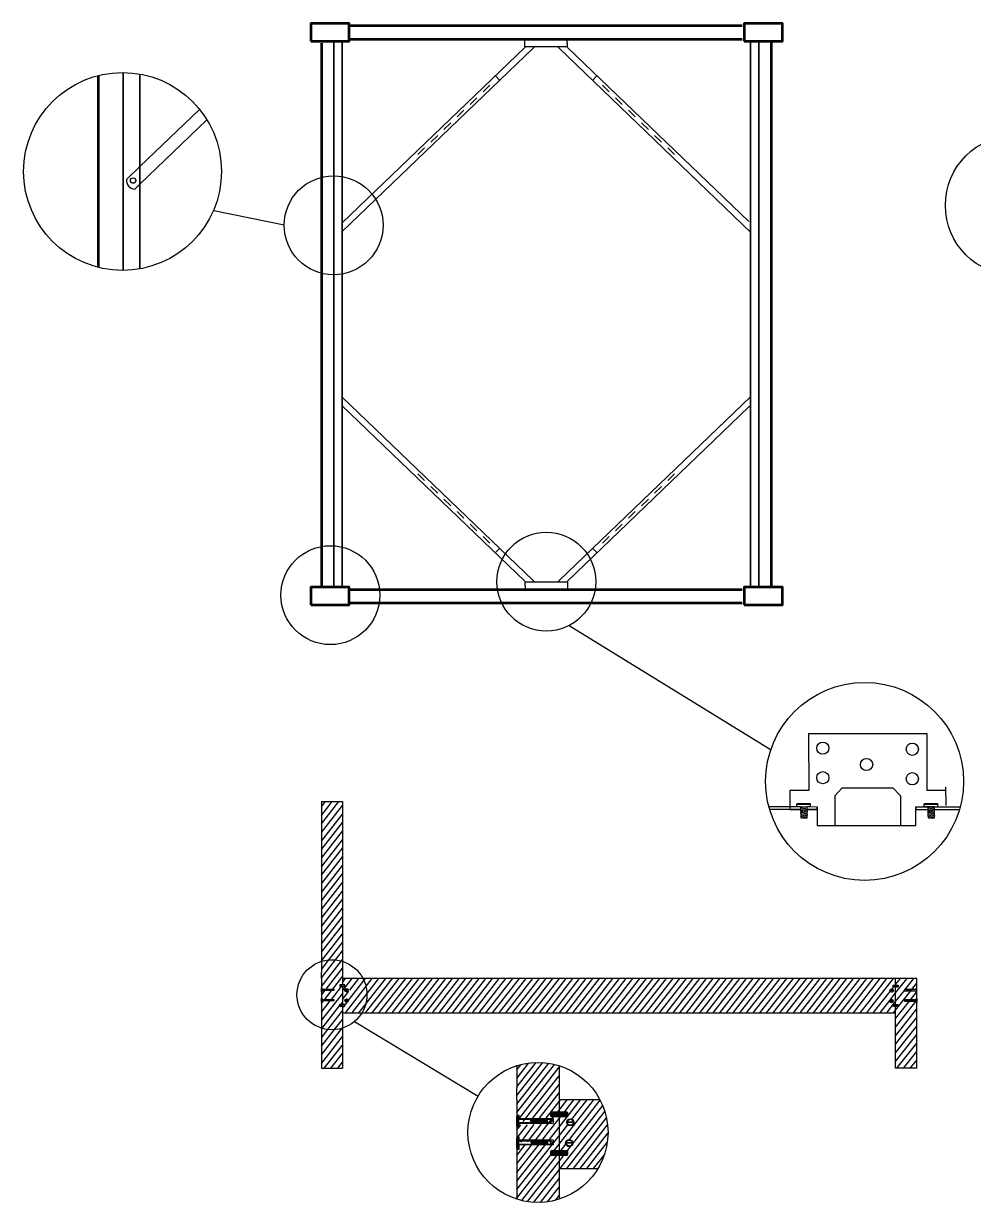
# Model space of a CAD drawing. Header units: millimetres. Extents: x -383 to 2872, y 639 to 2489.
# Drawn here: x 1938.9 to 2277.1, y 1052.3 to 1472 of the extents above; entities that cross this region are included whole.
import ezdxf

# ---------------------------------------------------------------- set-up
doc = ezdxf.new("R2010")
doc.units = ezdxf.units.MM
doc.layers.add('Chiodi', color=1, linetype='Continuous')
doc.layers.add('struttura', color=7, linetype='Continuous')
pattern_1 = [(52, (1983.7957, 1335.1335), (-1.47752, 1.154365), [])]
pattern_2 = [(52, (1112.7566, 1096.3662), (-1.47752, 1.1543653), [])]

msp = doc.modelspace()

# ---------------------------------------------------------------- hatches: boundary and pattern name
h = msp.add_hatch()
h.set_pattern_fill('ANSI31', color=256, scale=15, angle=7)
h.set_pattern_definition(pattern_2)
h.paths.add_polyline_path([(2052.46, 1195.06), (2044.97, 1195.06), (2044.97, 1138.15, -0.153771), (2052.46, 1138.15)])
h = msp.add_hatch()
h.set_pattern_fill('ANSI31', color=256, scale=15, angle=7)
h.set_pattern_definition(pattern_2)
h.paths.add_polyline_path([(2052.46, 1138.15, 0.153771), (2044.97, 1138.15), (2044.97, 1134.2), (2044.97, 1132.12), (2044.97, 1128.7), (2045.06, 1128.7), (2045.06, 1128.24), (2049.36, 1128.24), (2049.36, 1127.76), (2045.06, 1127.76), (2045.06, 1127.23), (2044.97, 1127.23), (2044.97, 1125.07), (2044.98, 1125.06), (2045.06, 1125.06), (2045.06, 1124.59), (2049.36, 1124.59), (2049.36, 1124.11), (2045.06, 1124.11), (2045.06, 1123.59), (2044.97, 1123.59), (2044.97, 1114.37, 0.153771), (2052.46, 1114.37), (2052.46, 1122.22), (2051.45, 1122.22), (2051.45, 1122.83), (2052.44, 1122.83), (2052.44, 1129.14), (2051.53, 1129.14), (2051.53, 1129.75), (2052.46, 1129.75)])
h = msp.add_hatch()
h.set_pattern_fill('ANSI31', color=256, scale=15, angle=7)
h.set_pattern_definition(pattern_1)
h.paths.add_polyline_path([(2239.64, 1126.56, -0.114748), (2240.91, 1132.06), (2052.46, 1132.06), (2052.46, 1129.77), (2053.42, 1129.77), (2053.42, 1129.17), (2052.46, 1129.17), (2052.46, 1122.86), (2053.49, 1122.86), (2053.49, 1122.25), (2052.46, 1122.25), (2052.46, 1119.85), (2241.59, 1119.85, -0.143024)])
h.paths.add_polyline_path([(2055.01, 1128.05), (2053.95, 1128.05, 0.992976)], flags=0)
h.paths.add_polyline_path([(2053.84, 1128.06, -1), (2055.1, 1128.06, -1)], flags=16)
h.paths.add_polyline_path([(2054.81, 1124.35), (2053.75, 1124.35, 0.992976)], flags=0)
h.paths.add_polyline_path([(2053.64, 1124.36, -1), (2054.9, 1124.36, -1)], flags=16)
h = msp.add_hatch()
h.set_pattern_fill('ANSI31', color=256, scale=15, angle=7)
h.set_pattern_definition(pattern_1)
h.paths.add_polyline_path([(2249.38, 1129.02), (2248.49, 1129.02), (2248.49, 1129.62), (2249.38, 1129.62), (2249.38, 1132.06), (2240.91, 1132.06, 0.114748), (2239.64, 1126.56, 0.143024), (2241.59, 1119.85), (2249.38, 1119.85), (2249.38, 1122.1), (2248.57, 1122.1), (2248.57, 1122.7), (2249.38, 1122.7)])
h.paths.add_polyline_path([(2247.46, 1127.84), (2248.51, 1127.84, 0.829209)], flags=0)
h.paths.add_polyline_path([(2248.6, 1127.74, -1), (2247.35, 1127.74, -1)], flags=16)
h.paths.add_polyline_path([(2247.39, 1124.13), (2248.44, 1124.13, 0.829209)], flags=0)
h.paths.add_polyline_path([(2248.54, 1124.03, -1), (2247.28, 1124.03, -1)], flags=16)
h = msp.add_hatch()
h.set_pattern_fill('ANSI31', color=256, scale=15, angle=7)
h.set_pattern_definition(pattern_1)
h.paths.add_polyline_path([(2256.87, 1123.46), (2256.78, 1123.46), (2256.78, 1123.99), (2252.48, 1123.99), (2252.48, 1124.47), (2256.78, 1124.47), (2256.78, 1124.93), (2256.81, 1127.1), (2256.78, 1127.1), (2256.78, 1127.63), (2252.48, 1127.63), (2252.48, 1128.11), (2256.78, 1128.11), (2256.78, 1128.57), (2256.87, 1132.06), (2249.38, 1132.06), (2249.38, 1129.62), (2250.31, 1129.62), (2250.31, 1129.02), (2249.38, 1129.02), (2249.38, 1122.7), (2250.39, 1122.7), (2250.39, 1122.1), (2249.38, 1122.1), (2249.38, 1114.39, 0.154369), (2256.87, 1115.04)])
h = msp.add_hatch()
h.set_pattern_fill('ANSI31', color=256, scale=15, angle=7)
h.set_pattern_definition(pattern_2)
h.paths.add_polyline_path([(2052.46, 1114.37, -0.153771), (2044.97, 1114.37), (2044.97, 1100.06), (2052.46, 1100.06)])
h = msp.add_hatch()
h.set_pattern_fill('ANSI31', color=256, scale=15, angle=7)
h.set_pattern_definition(pattern_1)
h.paths.add_polyline_path([(2256.87, 1115.04, -0.154369), (2249.38, 1114.39), (2249.38, 1100.06), (2256.87, 1100.06)])
h = msp.add_hatch()
h.set_pattern_fill('ANSI31', color=256, scale=15, angle=7)
h.set_pattern_definition(pattern_2)
h.paths.add_polyline_path([(2129.55, 1101.02, 0.153771), (2114.57, 1101.01), (2114.57, 1093.12), (2114.57, 1088.96), (2114.57, 1081.87), (2115.1, 1081.88), (2115.11, 1081.09), (2123.28, 1081.15), (2123.29, 1080.02), (2115.12, 1079.95), (2115.13, 1078.94), (2114.57, 1078.92), (2114.57, 1074.58), (2115.1, 1074.6), (2115.11, 1073.8), (2123.28, 1073.87), (2123.29, 1072.73), (2115.12, 1072.67), (2115.13, 1071.65), (2114.57, 1071.64), (2114.57, 1053.47, 0.153771), (2129.55, 1053.46), (2129.55, 1069.09), (2126.89, 1069.09), (2126.52, 1069.32), (2126.52, 1070.45), (2126.89, 1070.69), (2129.55, 1070.69), (2129.55, 1082.87), (2126.87, 1082.87), (2126.51, 1083.11), (2126.51, 1084.23), (2126.87, 1084.47), (2129.55, 1084.47)])
h = msp.add_hatch()
h.set_pattern_fill('ANSI31', color=256, scale=15, angle=7)
h.set_pattern_definition(pattern_2)
h.paths.add_polyline_path([(2134.65, 1080.82), (2132.51, 1080.82, 0.992976)], flags=0)
h.paths.add_polyline_path([(2132.31, 1080.83, -1), (2134.82, 1080.83, -1)], flags=16)
h.paths.add_polyline_path([(2134.24, 1073.43), (2132.11, 1073.43, 0.992976)], flags=0)
h.paths.add_polyline_path([(2131.9, 1073.44, -1), (2134.42, 1073.44, -1)], flags=16)
edge = h.paths.add_edge_path()
edge.add_arc((2122.06, 1077.24), 24.93, 329.0363, 387.7044)
edge.add_line((2144.13, 1088.83), (2129.55, 1088.83))
edge.add_line((2129.55, 1088.83), (2129.55, 1084.26))
edge.add_line((2129.55, 1084.26), (2131.47, 1084.26))
edge.add_line((2131.47, 1084.26), (2131.47, 1083.05))
edge.add_line((2131.47, 1083.05), (2129.55, 1083.05))
edge.add_line((2129.55, 1083.05), (2129.55, 1070.44))
edge.add_line((2129.55, 1070.44), (2131.6, 1070.44))
edge.add_line((2131.6, 1070.44), (2131.6, 1069.23))
edge.add_line((2131.6, 1069.23), (2129.55, 1069.23))
edge.add_line((2129.55, 1069.23), (2129.55, 1064.41))
edge.add_line((2129.55, 1064.41), (2143.44, 1064.41))

# ---------------------------------------------------------------- linework, layer by layer
for p, q in [((1980.37, 1421.08), (1975.6, 1416.5)), ((1980.37, 1414.9), (1978.48, 1413.08)), ((2031.65, 1400.3), (2006.62, 1405.31)), ((2133.17, 1257.73), (2205.01, 1213.43)), ((2214.21, 1193.2), (2204.29, 1193.2)), ((2215.54, 1192.25), (2204.57, 1192.25)), ((2221.43, 1192.25), (2217.9, 1192.25)), ((2219.05, 1193.24), (2221.43, 1193.21)), ((2221.43, 1193.2), (2221.43, 1192.25)), ((2256.54, 1193.21), (2272.39, 1193.21)), ((2256.54, 1192.25), (2256.54, 1193.21)), ((2256.54, 1192.25), (2260.83, 1192.25)), ((2263.19, 1192.25), (2272.13, 1192.25)), ((2044.97, 1132.12), (2044.97, 1134.2)), ((2056.7, 1116.67), (2100.72, 1090.12)), ((2114.57, 1088.96), (2114.57, 1093.12)), ((2102.32, 1061.28), (2102.29, 1061.25))]:
    msp.add_line(p, q)
for centre, radius in [((1974.16, 1419.38), 35.23), ((2292.01, 1407.32), 24.93), ((2049.3, 1400.22), 17.61), ((2125.03, 1273.32), 17.61), ((2048.15, 1268.52), 17.61), ((2238.33, 1202.2), 35.23), ((2048.72, 1126.26), 12.46), ((2122.06, 1077.24), 24.93)]:
    msp.add_circle(centre, radius)
msp.add_arc((1978.71, 1416.2), 3.12, 174.5173, 265.7627)
at = {"layer": 'Chiodi'}
for p, q in [((2218.38, 1219.27), (2260.5, 1219.27)), ((2218.38, 1219.27), (2218.47, 1198.94)), ((2260.5, 1219.27), (2260.5, 1198.94)), ((2218.47, 1198.94), (2211.74, 1198.94)), ((2211.74, 1198.94), (2211.74, 1192.25)), ((2230.38, 1199.9), (2227.68, 1197.06)), ((2227.68, 1197.06), (2227.68, 1186.44)), ((2230.38, 1199.9), (2248.37, 1199.9)), ((2248.37, 1199.9), (2251.06, 1197.06)), ((2251.06, 1197.06), (2251.06, 1186.44)), ((2267.23, 1198.94), (2260.5, 1198.94)), ((2267.31, 1193.61), (2267.23, 1200.3)), ((2211.74, 1192.25), (2215.54, 1192.25)), ((2214.21, 1194.01), (2214.45, 1194.37)), ((2219.05, 1194.01), (2214.21, 1194.01)), ((2214.21, 1193.21), (2214.21, 1194.01)), ((2215.58, 1193.21), (2214.21, 1193.21)), ((2214.45, 1194.37), (2218.83, 1194.37)), ((2215.58, 1192.93), (2217.81, 1193.24)), ((2215.58, 1193.21), (2217.81, 1193.24)), ((2215.58, 1192.93), (2215.58, 1193.21)), ((2215.61, 1192.47), (2217.84, 1192.78)), ((2215.62, 1192.01), (2217.85, 1192.32)), ((2215.64, 1192.48), (2217.84, 1192.78)), ((2215.66, 1192.02), (2217.86, 1192.32)), ((2217.81, 1193.24), (2219.05, 1193.24)), ((2217.9, 1192.25), (2221.43, 1192.25)), ((2218.83, 1194.37), (2219.05, 1194.01)), ((2219.05, 1193.24), (2219.05, 1194.01)), ((2221.43, 1192.25), (2221.43, 1193.21)), ((2221.43, 1192.25), (2221.43, 1186.48)), ((2256.54, 1193.21), (2256.54, 1192.25)), ((2256.54, 1193.21), (2267.3, 1193.21)), ((2256.54, 1186.48), (2256.54, 1192.25)), ((2259.5, 1194.01), (2259.75, 1194.37)), ((2264.35, 1194.01), (2259.5, 1194.01)), ((2259.5, 1193.21), (2259.5, 1194.01)), ((2260.88, 1193.21), (2259.5, 1193.21)), ((2259.75, 1194.37), (2264.12, 1194.37)), ((2260.88, 1192.93), (2263.1, 1193.24)), ((2260.88, 1192.93), (2260.88, 1193.21)), ((2262.87, 1193.21), (2260.88, 1193.21)), ((2260.9, 1192.47), (2263.13, 1192.78)), ((2260.91, 1192.01), (2263.14, 1192.32)), ((2260.93, 1192.48), (2263.13, 1192.78)), ((2260.96, 1192.02), (2263.16, 1192.32)), ((2262.87, 1193.21), (2264.35, 1193.21)), ((2264.12, 1194.37), (2264.35, 1194.01)), ((2264.35, 1193.24), (2264.35, 1194.01)), ((2264.35, 1193.21), (2264.35, 1193.24)), ((2215.61, 1191.1), (2217.84, 1191.4)), ((2215.64, 1190.64), (2217.87, 1190.94)), ((2215.65, 1191.55), (2217.87, 1191.86)), ((2215.65, 1190.18), (2217.88, 1190.48)), ((2215.67, 1191.56), (2217.87, 1191.86)), ((2215.67, 1190.64), (2217.87, 1190.94)), ((2215.68, 1189.72), (2217.91, 1190.02)), ((2215.7, 1190.18), (2217.9, 1190.48)), ((2215.7, 1189.72), (2217.9, 1190.02)), ((2215.73, 1189.26), (2217.93, 1189.56)), ((2215.73, 1189.26), (2217.93, 1189.26)), ((2217.93, 1189.26), (2217.93, 1189.56)), ((2260.91, 1191.1), (2263.13, 1191.4)), ((2260.94, 1191.55), (2263.17, 1191.86)), ((2260.94, 1190.64), (2263.16, 1190.94)), ((2260.94, 1190.18), (2263.17, 1190.48)), ((2260.96, 1190.64), (2263.16, 1190.94)), ((2260.97, 1191.56), (2263.17, 1191.86)), ((2260.97, 1189.72), (2263.2, 1190.02)), ((2260.99, 1190.18), (2263.19, 1190.48)), ((2261, 1189.72), (2263.2, 1190.02)), ((2261.03, 1189.26), (2263.23, 1189.56)), ((2261.03, 1189.26), (2263.22, 1189.26)), ((2263.22, 1189.26), (2263.23, 1189.56)), ((2221.43, 1186.48), (2256.54, 1186.48)), ((2126.87, 1084.47), (2126.51, 1084.23)), ((2126.51, 1084.23), (2126.51, 1083.11)), ((2126.51, 1083.11), (2126.87, 1082.87)), ((2132.34, 1084.47), (2126.87, 1084.47)), ((2126.87, 1082.87), (2126.87, 1084.47)), ((2126.87, 1082.87), (2132.34, 1082.87)), ((2127.11, 1084.24), (2132.07, 1084.24)), ((2127.12, 1083.96), (2132.07, 1083.96)), ((2127.12, 1083.67), (2132.07, 1083.67)), ((2127.12, 1083.11), (2132.08, 1083.11)), ((2127.13, 1083.4), (2132.08, 1083.4)), ((2132.71, 1084.23), (2132.34, 1084.47)), ((2132.34, 1082.87), (2132.34, 1084.47)), ((2132.34, 1082.87), (2132.71, 1083.11)), ((2132.71, 1083.11), (2132.71, 1084.23)), ((2126.89, 1070.69), (2126.52, 1070.45)), ((2126.52, 1070.45), (2126.52, 1069.32)), ((2132.36, 1070.69), (2126.89, 1070.69)), ((2126.89, 1069.09), (2126.89, 1070.69)), ((2127.13, 1070.45), (2132.08, 1070.45)), ((2132.72, 1070.45), (2132.36, 1070.69)), ((2132.36, 1069.09), (2132.36, 1070.69)), ((2132.72, 1069.32), (2132.72, 1070.45)), ((2126.52, 1069.32), (2126.89, 1069.09)), ((2126.89, 1069.09), (2132.36, 1069.09)), ((2127.13, 1070.17), (2132.09, 1070.17)), ((2127.13, 1069.89), (2132.09, 1069.89)), ((2127.14, 1069.61), (2132.1, 1069.61)), ((2127.14, 1069.33), (2132.09, 1069.33)), ((2132.36, 1069.09), (2132.72, 1069.32))]:
    msp.add_line(p, q, dxfattribs=at)
at = {"layer": 'Chiodi', "color": 2}
for p, q in [((2046.66, 1128.2), (2046.83, 1127.8)), ((2046.91, 1128.2), (2047.08, 1127.8)), ((2047.15, 1128.2), (2047.32, 1127.8)), ((2047.4, 1128.2), (2047.57, 1127.8)), ((2047.65, 1128.2), (2047.82, 1127.8)), ((2047.89, 1128.2), (2048.07, 1127.8)), ((2048.14, 1128.2), (2048.31, 1127.8)), ((2048.39, 1128.2), (2048.56, 1127.8)), ((2048.65, 1128.2), (2048.82, 1127.8)), ((2253.2, 1128.07), (2253.03, 1127.67)), ((2253.46, 1128.07), (2253.28, 1127.67)), ((2253.71, 1128.07), (2253.54, 1127.67)), ((2253.95, 1128.07), (2253.78, 1127.67)), ((2254.2, 1128.07), (2254.02, 1127.67)), ((2254.45, 1128.07), (2254.28, 1127.67)), ((2254.7, 1128.07), (2254.53, 1127.67)), ((2254.94, 1128.07), (2254.77, 1127.67)), ((2255.19, 1128.07), (2255.02, 1127.67)), ((2046.64, 1124.56), (2046.82, 1124.16)), ((2046.89, 1124.56), (2047.06, 1124.16)), ((2047.13, 1124.56), (2047.31, 1124.16)), ((2047.38, 1124.56), (2047.56, 1124.16)), ((2047.64, 1124.56), (2047.81, 1124.16)), ((2047.88, 1124.56), (2048.05, 1124.16)), ((2048.12, 1124.56), (2048.29, 1124.16)), ((2048.38, 1124.56), (2048.55, 1124.16)), ((2048.63, 1124.56), (2048.8, 1124.16)), ((2253.22, 1124.43), (2253.04, 1124.03)), ((2253.47, 1124.43), (2253.3, 1124.03)), ((2253.73, 1124.43), (2253.55, 1124.03)), ((2253.97, 1124.43), (2253.8, 1124.03)), ((2254.21, 1124.43), (2254.04, 1124.03)), ((2254.47, 1124.43), (2254.29, 1124.03)), ((2254.72, 1124.43), (2254.54, 1124.03)), ((2254.96, 1124.43), (2254.78, 1124.03)), ((2255.21, 1124.43), (2255.03, 1124.03)), ((2114.56, 1079.3), (2114.57, 1082.93)), ((2114.57, 1082.93), (2114.86, 1083.14)), ((2114.89, 1079.06), (2114.86, 1083.14)), ((2114.86, 1083.14), (2115.24, 1083.14)), ((2115.25, 1081.7), (2115.24, 1083.15)), ((2114.89, 1079.06), (2114.56, 1079.3)), ((2115.27, 1079.06), (2114.89, 1079.06)), ((2119.06, 1081.85), (2115.25, 1081.82)), ((2115.26, 1080.49), (2115.25, 1081.7)), ((2119.06, 1080.63), (2115.26, 1080.6)), ((2115.26, 1080.49), (2115.27, 1079.06)), ((2125.45, 1081.93), (2119.06, 1081.85)), ((2119.06, 1080.63), (2125.62, 1080.7)), ((2119.77, 1080.62), (2119.62, 1081.85)), ((2120.03, 1080.63), (2119.87, 1081.86)), ((2120.03, 1080.64), (2119.87, 1081.86)), ((2120.28, 1080.66), (2120.13, 1081.87)), ((2120.28, 1080.63), (2120.13, 1081.86)), ((2120.54, 1080.64), (2120.38, 1081.88)), ((2120.53, 1080.66), (2120.38, 1081.87)), ((2120.79, 1080.62), (2120.63, 1081.85)), ((2121.04, 1080.64), (2120.89, 1081.87)), ((2121.04, 1080.65), (2120.89, 1081.87)), ((2121.29, 1080.66), (2121.14, 1081.88)), ((2121.3, 1080.64), (2121.14, 1081.87)), ((2121.55, 1080.65), (2121.39, 1081.88)), ((2121.55, 1080.66), (2121.39, 1081.88)), ((2121.8, 1080.64), (2121.64, 1081.88)), ((2121.8, 1080.68), (2121.65, 1081.89)), ((2122.05, 1080.66), (2121.9, 1081.89)), ((2122.05, 1080.67), (2121.9, 1081.89)), ((2122.31, 1080.68), (2122.15, 1081.9)), ((2122.31, 1080.66), (2122.15, 1081.89)), ((2122.56, 1080.67), (2122.41, 1081.9)), ((2122.56, 1080.69), (2122.41, 1081.9)), ((2122.81, 1080.7), (2122.66, 1081.92)), ((2122.81, 1080.65), (2122.66, 1081.88)), ((2123.07, 1080.66), (2122.91, 1081.9)), ((2123.07, 1080.68), (2122.91, 1081.89)), ((2123.32, 1080.69), (2123.17, 1081.91)), ((2123.32, 1080.66), (2123.17, 1081.9)), ((2123.58, 1080.68), (2123.42, 1081.91)), ((2123.57, 1080.69), (2123.42, 1081.91)), ((2123.83, 1080.71), (2123.67, 1081.92)), ((2124.08, 1080.68), (2123.92, 1081.91)), ((2124.33, 1080.69), (2124.18, 1081.93)), ((2124.33, 1080.71), (2124.18, 1081.92)), ((2124.59, 1080.72), (2124.43, 1081.94)), ((2124.59, 1080.7), (2124.43, 1081.93)), ((2124.84, 1080.71), (2124.69, 1081.94)), ((2124.84, 1080.72), (2124.69, 1081.94)), ((2125.09, 1080.74), (2124.94, 1081.95)), ((2125.09, 1080.69), (2124.94, 1081.92)), ((2125.35, 1080.7), (2125.19, 1081.93)), ((2125.34, 1080.71), (2125.19, 1081.93)), ((2125.6, 1080.73), (2125.45, 1081.94)), ((2125.45, 1081.93), (2126.57, 1081.94)), ((2125.6, 1080.7), (2125.45, 1081.93)), ((2125.62, 1080.7), (2126.58, 1080.71)), ((2126.58, 1080.71), (2126.57, 1081.94)), ((2127.17, 1081.33), (2126.57, 1081.94)), ((2126.58, 1080.71), (2127.17, 1081.33)), ((2114.57, 1075.22), (2114.87, 1075.43)), ((2114.57, 1071.6), (2114.57, 1075.22)), ((2114.87, 1075.43), (2115.25, 1075.44)), ((2114.9, 1071.35), (2114.87, 1075.43)), ((2115.26, 1073.99), (2115.25, 1075.44)), ((2114.9, 1071.35), (2114.57, 1071.6)), ((2115.28, 1071.36), (2114.9, 1071.35)), ((2119.06, 1074.14), (2115.26, 1074.11)), ((2115.27, 1072.78), (2115.26, 1073.99)), ((2119.06, 1072.92), (2115.27, 1072.89)), ((2115.27, 1072.78), (2115.28, 1071.36)), ((2125.45, 1074.22), (2119.06, 1074.14)), ((2119.06, 1072.92), (2125.63, 1073)), ((2119.78, 1072.91), (2119.63, 1074.14)), ((2120.04, 1072.92), (2119.88, 1074.15)), ((2120.03, 1072.93), (2119.88, 1074.15)), ((2120.29, 1072.95), (2120.13, 1074.16)), ((2120.29, 1072.92), (2120.13, 1074.15)), ((2120.54, 1072.93), (2120.39, 1074.17)), ((2120.54, 1072.95), (2120.39, 1074.16)), ((2120.8, 1072.91), (2120.64, 1074.14)), ((2121.05, 1072.93), (2120.89, 1074.16)), ((2121.05, 1072.94), (2120.89, 1074.16)), ((2121.3, 1072.95), (2121.15, 1074.17)), ((2121.3, 1072.93), (2121.15, 1074.16)), ((2121.56, 1072.94), (2121.4, 1074.17)), ((2121.56, 1072.95), (2121.4, 1074.17)), ((2121.81, 1072.93), (2121.65, 1074.17)), ((2121.81, 1072.97), (2121.66, 1074.18)), ((2122.06, 1072.95), (2121.91, 1074.18)), ((2122.06, 1072.96), (2121.91, 1074.18)), ((2122.31, 1072.98), (2122.16, 1074.19)), ((2122.32, 1072.95), (2122.16, 1074.18)), ((2122.57, 1072.96), (2122.41, 1074.19)), ((2122.57, 1072.98), (2122.41, 1074.19)), ((2122.82, 1072.99), (2122.67, 1074.21)), ((2122.82, 1072.94), (2122.67, 1074.17)), ((2123.08, 1072.95), (2122.92, 1074.19)), ((2123.07, 1072.97), (2122.92, 1074.18)), ((2123.33, 1072.98), (2123.17, 1074.2)), ((2123.33, 1072.96), (2123.17, 1074.19)), ((2123.58, 1072.97), (2123.43, 1074.2)), ((2123.58, 1072.98), (2123.43, 1074.2)), ((2123.84, 1073), (2123.68, 1074.21)), ((2124.09, 1072.97), (2123.93, 1074.2)), ((2124.34, 1072.98), (2124.19, 1074.22)), ((2124.34, 1073), (2124.19, 1074.22)), ((2124.59, 1073.01), (2124.44, 1074.23)), ((2124.59, 1072.99), (2124.44, 1074.22)), ((2124.85, 1073), (2124.69, 1074.23)), ((2124.85, 1073.01), (2124.69, 1074.23)), ((2125.1, 1072.98), (2124.94, 1074.21)), ((2125.1, 1073.03), (2124.95, 1074.24)), ((2125.35, 1072.99), (2125.2, 1074.22)), ((2125.35, 1073.01), (2125.2, 1074.22)), ((2125.61, 1073.02), (2125.45, 1074.23)), ((2125.45, 1074.22), (2126.57, 1074.23)), ((2125.61, 1072.99), (2125.45, 1074.22)), ((2125.63, 1073), (2126.58, 1073)), ((2126.58, 1073), (2126.57, 1074.23)), ((2127.17, 1073.62), (2126.57, 1074.23)), ((2126.58, 1073), (2127.17, 1073.62))]:
    msp.add_line(p, q, dxfattribs=at)
at = {"layer": 'Chiodi'}
for points in [[(2052.44, 1129.2), (2051.64, 1129.2)], [(2051.65, 1129.68), (2052.44, 1129.68)], [(2053.23, 1129.68), (2052.44, 1129.68)], [(2052.44, 1129.2), (2053.23, 1129.2)], [(2248.62, 1129.55), (2249.41, 1129.55)], [(2249.41, 1129.07), (2248.62, 1129.08)], [(2250.2, 1129.55), (2249.41, 1129.55)], [(2249.41, 1129.07), (2250.2, 1129.08)], [(2051.57, 1122.76), (2052.36, 1122.76)], [(2052.36, 1122.29), (2051.57, 1122.29)], [(2053.15, 1122.76), (2052.36, 1122.76)], [(2052.36, 1122.29), (2053.16, 1122.29)], [(2249.49, 1122.16), (2248.69, 1122.16)], [(2248.7, 1122.64), (2249.49, 1122.64)], [(2250.28, 1122.64), (2249.49, 1122.64)], [(2249.49, 1122.16), (2250.28, 1122.16)]]:
    msp.add_lwpolyline(points, dxfattribs=at)
at = {"layer": 'Chiodi', "color": 2}
for points in [[(2045.02, 1124.99), (2044.98, 1125.05), (2044.98, 1123.61), (2045.02, 1123.67), (2045.02, 1124.16)], [(2045.04, 1128.63), (2045, 1128.7), (2045, 1127.25), (2045.03, 1127.31), (2045.03, 1127.8)], [(2256.81, 1128.5), (2256.85, 1128.57), (2256.85, 1127.12), (2256.82, 1127.19), (2256.82, 1127.67)], [(2256.83, 1124.86), (2256.87, 1124.93), (2256.87, 1123.48), (2256.83, 1123.54), (2256.83, 1124.03)]]:
    msp.add_lwpolyline(points, dxfattribs=at)
for points in [[(2045.02, 1124.55), (2049.24, 1124.56, -0.414813), (2049.29, 1124.51), (2049.29, 1124.21, -0.385623), (2049.24, 1124.16), (2045.02, 1124.16), (2045.02, 1124.99)], [(2045.04, 1128.2), (2049.26, 1128.2, -0.414813), (2049.31, 1128.15), (2049.31, 1127.86, -0.385623), (2049.26, 1127.8), (2045.04, 1127.8), (2045.04, 1128.63)], [(2256.81, 1128.07), (2252.59, 1128.07, 0.414813), (2252.54, 1128.02), (2252.54, 1127.73, 0.385623), (2252.59, 1127.67), (2256.81, 1127.67), (2256.81, 1128.5)], [(2256.83, 1124.43), (2252.61, 1124.43, 0.414813), (2252.56, 1124.38), (2252.56, 1124.09, 0.385623), (2252.61, 1124.03), (2256.83, 1124.03), (2256.83, 1124.86)]]:
    msp.add_lwpolyline(points, format="xyb", dxfattribs=at)
at = {"layer": 'Chiodi'}
for points in [[(2054.24, 1127.96), (2053.46, 1127.96), (2053.46, 1127.86), (2054.24, 1127.86)], [(2247.61, 1127.84), (2248.39, 1127.84), (2248.39, 1127.73), (2247.61, 1127.73)], [(2054.31, 1124.26), (2053.52, 1124.26), (2053.52, 1124.15), (2054.31, 1124.15)], [(2247.54, 1124.13), (2248.32, 1124.13), (2248.32, 1124.03), (2247.54, 1124.03)], [(2132.83, 1081.03), (2134.39, 1081.03), (2134.39, 1080.82), (2132.83, 1080.82)], [(2132.43, 1073.63), (2133.99, 1073.63), (2133.99, 1073.43), (2132.43, 1073.43)]]:
    msp.add_lwpolyline(points, close=True, dxfattribs=at)
for centre, radius in [((1977.91, 1416.14), 0.963), ((2223.47, 1214.02), 2.17), ((2255.31, 1213.66), 2.17), ((2239.03, 1208.23), 2.17), ((2223.47, 1203.53), 2.17), ((2255.31, 1203.16), 2.17), ((2053.87, 1127.86), 0.533), ((2247.98, 1127.74), 0.533), ((2053.93, 1124.16), 0.533), ((2247.92, 1124.03), 0.533), ((2133.58, 1080.83), 1.07), ((2133.18, 1073.43), 1.07)]:
    msp.add_circle(centre, radius, dxfattribs=at)
for centre, radius, start, end in [((2215.84, 1192.73), 0.324, 141.5831, 231.9581), ((2215.86, 1192.27), 0.324, 141.5831, 231.9581), ((2215.87, 1191.81), 0.324, 141.5831, 231.9581), ((2217.57, 1192.99), 0.342, 320.9942, 45.7306), ((2217.6, 1192.53), 0.342, 320.9942, 45.7306), ((2217.61, 1192.07), 0.342, 320.9942, 45.7306), ((2261.13, 1192.73), 0.324, 141.5831, 231.9581), ((2261.16, 1192.27), 0.324, 141.5831, 231.9581), ((2261.17, 1191.81), 0.324, 141.5831, 231.9581), ((2262.86, 1193), 0.342, 320.9942, 45.7306), ((2262.89, 1192.54), 0.342, 320.9942, 45.7306), ((2262.9, 1192.08), 0.342, 320.9942, 45.7306), ((2215.87, 1190.9), 0.324, 141.5831, 231.9581), ((2215.9, 1190.44), 0.324, 141.5831, 231.9581), ((2215.88, 1191.36), 0.305, 140.0829, 233.8973), ((2215.9, 1189.98), 0.324, 141.5831, 231.9581), ((2215.93, 1189.52), 0.324, 141.5831, 231.9581), ((2217.7, 1191.64), 0.279, 300.9257, 50.8227), ((2217.6, 1191.16), 0.342, 320.9942, 45.7306), ((2217.63, 1190.7), 0.342, 320.9942, 45.7306), ((2217.64, 1190.24), 0.342, 320.9942, 45.7306), ((2217.67, 1189.78), 0.342, 320.9942, 45.7306), ((2261.16, 1190.9), 0.324, 141.5831, 231.9581), ((2261.19, 1190.44), 0.324, 141.5831, 231.9581), ((2261.17, 1191.36), 0.305, 140.0829, 233.8973), ((2261.2, 1189.98), 0.324, 141.5831, 231.9581), ((2261.23, 1189.52), 0.324, 141.5831, 231.9581), ((2262.99, 1191.64), 0.279, 300.9257, 50.8227), ((2262.89, 1191.16), 0.342, 320.9942, 45.7306), ((2262.92, 1190.7), 0.342, 320.9942, 45.7306), ((2262.93, 1190.24), 0.342, 320.9942, 45.7306), ((2262.96, 1189.78), 0.342, 320.9942, 45.7306), ((2051.96, 1129.44), 0.395, 142.4778, 216.2823), ((2052.91, 1129.44), 0.395, 323.7177, 37.5222), ((2248.93, 1129.31), 0.395, 142.4778, 216.2823), ((2249.88, 1129.31), 0.395, 323.7177, 37.5222), ((2051.89, 1122.52), 0.395, 142.4778, 216.2823), ((2052.84, 1122.52), 0.395, 323.7177, 37.5222), ((2249.01, 1122.4), 0.395, 142.4778, 216.2823), ((2249.96, 1122.4), 0.395, 323.7177, 37.5222)]:
    msp.add_arc(centre, radius, start, end, dxfattribs=at)
at = {"layer": 'Chiodi', "color": 2}
for centre, radius, start, end in [((2119.71, 1080.79), 0.188, 236.744, 290.4876), ((2119.75, 1081.71), 0.189, 50.3794, 135.1159), ((2119.89, 1080.76), 0.179, 230.9684, 321.3433), ((2120.01, 1081.73), 0.189, 50.3794, 135.1159), ((2120.14, 1080.77), 0.179, 230.9684, 321.3433), ((2120.26, 1081.73), 0.189, 50.3794, 135.1159), ((2120.39, 1080.77), 0.179, 230.9684, 321.3433), ((2120.5, 1081.78), 0.154, 30.311, 140.208), ((2120.65, 1080.78), 0.179, 230.9684, 318.2552), ((2120.77, 1081.72), 0.189, 50.3794, 135.1159), ((2120.9, 1080.76), 0.179, 230.9684, 321.3433), ((2121.02, 1081.73), 0.189, 50.3794, 135.1159), ((2121.15, 1080.77), 0.179, 230.9684, 321.3433), ((2121.27, 1081.74), 0.189, 50.3794, 135.1159), ((2121.41, 1080.78), 0.179, 230.9684, 321.3433), ((2121.53, 1081.75), 0.189, 50.3794, 135.1159), ((2121.66, 1080.79), 0.179, 230.9684, 321.3433), ((2121.78, 1081.74), 0.189, 50.3794, 135.1159), ((2121.91, 1080.78), 0.179, 230.9684, 321.3433), ((2122.03, 1081.76), 0.189, 50.3794, 135.1159), ((2122.17, 1080.8), 0.179, 230.9684, 321.3433), ((2122.29, 1081.76), 0.189, 50.3794, 135.1159), ((2122.42, 1080.8), 0.179, 230.9684, 321.3433), ((2122.54, 1081.77), 0.189, 50.3794, 135.1159), ((2122.67, 1080.81), 0.179, 230.9684, 321.3433), ((2122.79, 1081.75), 0.189, 50.3794, 135.1159), ((2122.93, 1080.79), 0.179, 230.9684, 321.3433), ((2123.05, 1081.76), 0.189, 50.3794, 135.1159), ((2123.18, 1080.8), 0.179, 230.9684, 321.3433), ((2123.3, 1081.76), 0.189, 50.3794, 135.1159), ((2123.43, 1080.8), 0.179, 230.9684, 321.3433), ((2123.55, 1081.78), 0.189, 50.3794, 135.1159), ((2123.69, 1080.82), 0.179, 230.9684, 321.3433), ((2123.8, 1081.81), 0.165, 39.0811, 136.807), ((2123.95, 1080.8), 0.154, 218.7093, 325.0489), ((2124.06, 1081.78), 0.189, 50.3794, 135.1159), ((2124.19, 1080.82), 0.179, 230.9684, 321.3433), ((2124.31, 1081.79), 0.189, 50.3794, 135.1159), ((2124.45, 1080.83), 0.179, 230.9684, 321.3433), ((2124.57, 1081.79), 0.189, 50.3794, 135.1159), ((2124.7, 1080.83), 0.179, 230.9684, 321.3433), ((2124.82, 1081.81), 0.189, 50.3794, 135.1159), ((2124.95, 1080.85), 0.179, 230.9684, 321.3433), ((2125.07, 1081.79), 0.189, 50.3794, 135.1159), ((2125.2, 1080.83), 0.179, 230.9684, 321.3433), ((2125.32, 1081.8), 0.189, 50.3794, 135.1159), ((2125.46, 1080.84), 0.179, 230.9684, 321.3433), ((2119.72, 1073.08), 0.188, 236.744, 290.4876), ((2119.76, 1074.01), 0.189, 50.3794, 135.1159), ((2119.89, 1073.05), 0.179, 230.9684, 321.3433), ((2120.01, 1074.02), 0.189, 50.3794, 135.1159), ((2120.15, 1073.06), 0.179, 230.9684, 321.3433), ((2120.27, 1074.02), 0.189, 50.3794, 135.1159), ((2120.4, 1073.06), 0.179, 230.9684, 321.3433), ((2120.51, 1074.07), 0.154, 30.311, 140.208), ((2120.66, 1073.07), 0.179, 230.9684, 318.2552), ((2120.77, 1074.01), 0.189, 50.3794, 135.1159), ((2120.91, 1073.05), 0.179, 230.9684, 321.3433), ((2121.03, 1074.02), 0.189, 50.3794, 135.1159), ((2121.16, 1073.07), 0.179, 230.9684, 321.3433), ((2121.28, 1074.03), 0.189, 50.3794, 135.1159), ((2121.42, 1073.07), 0.179, 230.9684, 321.3433), ((2121.54, 1074.04), 0.189, 50.3794, 135.1159), ((2121.67, 1073.08), 0.179, 230.9684, 321.3433), ((2121.79, 1074.03), 0.189, 50.3794, 135.1159), ((2121.92, 1073.07), 0.179, 230.9684, 321.3433), ((2122.04, 1074.05), 0.189, 50.3794, 135.1159), ((2122.17, 1073.09), 0.179, 230.9684, 321.3433), ((2122.29, 1074.05), 0.189, 50.3794, 135.1159), ((2122.43, 1073.09), 0.179, 230.9684, 321.3433), ((2122.55, 1074.06), 0.189, 50.3794, 135.1159), ((2122.68, 1073.1), 0.179, 230.9684, 321.3433), ((2122.8, 1074.04), 0.189, 50.3794, 135.1159), ((2122.93, 1073.08), 0.179, 230.9684, 321.3433), ((2123.05, 1074.05), 0.189, 50.3794, 135.1159), ((2123.19, 1073.09), 0.179, 230.9684, 321.3433), ((2123.31, 1074.05), 0.189, 50.3794, 135.1159), ((2123.44, 1073.09), 0.179, 230.9684, 321.3433), ((2123.56, 1074.07), 0.189, 50.3794, 135.1159), ((2123.7, 1073.11), 0.179, 230.9684, 321.3433), ((2123.8, 1074.1), 0.165, 39.0811, 136.807), ((2123.96, 1073.09), 0.154, 218.7093, 325.0489), ((2124.06, 1074.07), 0.189, 50.3794, 135.1159), ((2124.2, 1073.11), 0.179, 230.9684, 321.3433), ((2124.32, 1074.08), 0.189, 50.3794, 135.1159), ((2124.45, 1073.12), 0.179, 230.9684, 321.3433), ((2124.57, 1074.08), 0.189, 50.3794, 135.1159), ((2124.71, 1073.13), 0.179, 230.9684, 321.3433), ((2124.83, 1074.1), 0.189, 50.3794, 135.1159), ((2124.96, 1073.14), 0.179, 230.9684, 321.3433), ((2125.08, 1074.08), 0.189, 50.3794, 135.1159), ((2125.21, 1073.12), 0.179, 230.9684, 321.3433), ((2125.33, 1074.09), 0.189, 50.3794, 135.1159), ((2125.47, 1073.13), 0.179, 230.9684, 321.3433)]:
    msp.add_arc(centre, radius, start, end, dxfattribs=at)
at = {"layer": 'struttura'}
for p, q in [((2117.4, 1465.06), (2117.4, 1466.53)), ((2132.39, 1465.06), (2132.39, 1466.53)), ((2117.34, 1463.55), (2117.57, 1463.78)), ((2120.38, 1463.31), (2120.87, 1463.78)), ((2129.56, 1463.31), (2129.07, 1463.78)), ((2132.6, 1463.55), (2132.39, 1463.78)), ((2197.09, 1335.55), (2197.66, 1336.09)), ((2117.34, 1273.51), (2117.54, 1273.28)), ((2117.54, 1272), (2117.54, 1270.56)), ((2120.38, 1273.75), (2120.87, 1273.28)), ((2129.56, 1273.75), (2129.07, 1273.28)), ((2132.6, 1273.51), (2132.37, 1273.28)), ((2132.54, 1272), (2132.54, 1270.56)), ((2044.97, 1195.06), (2044.97, 1134.2)), ((2044.97, 1195.06), (2052.46, 1195.06)), ((2052.46, 1195.06), (2052.46, 1129.77)), ((2044.97, 1132.12), (2044.97, 1100.06)), ((2052.44, 1129.14), (2052.44, 1122.83)), ((2256.87, 1132.06), (2052.46, 1132.06)), ((2249.38, 1129.62), (2249.38, 1132.06)), ((2256.87, 1100.06), (2256.87, 1132.06)), ((2044.98, 1128.7), (2045.06, 1128.7)), ((2045.06, 1127.23), (2044.98, 1127.23)), ((2044.98, 1125.06), (2045.06, 1125.06)), ((2045.06, 1128.7), (2045.06, 1128.24)), ((2045.06, 1128.24), (2049.36, 1128.24)), ((2049.36, 1127.76), (2045.06, 1127.76)), ((2045.06, 1127.76), (2045.06, 1127.23)), ((2045.06, 1125.06), (2045.06, 1124.59)), ((2049.36, 1128.24), (2049.36, 1127.76)), ((2249.38, 1122.7), (2249.38, 1129.02)), ((2256.78, 1128.11), (2252.48, 1128.11)), ((2252.48, 1128.11), (2252.48, 1127.63)), ((2252.48, 1127.63), (2256.78, 1127.63)), ((2256.87, 1128.57), (2256.78, 1128.57)), ((2256.78, 1128.57), (2256.78, 1128.11)), ((2256.78, 1127.63), (2256.78, 1127.1)), ((2256.78, 1127.1), (2256.87, 1127.1)), ((2256.87, 1124.93), (2256.78, 1124.93)), ((2256.78, 1124.93), (2256.78, 1124.47)), ((2045.06, 1123.59), (2044.98, 1123.59)), ((2045.06, 1124.59), (2049.36, 1124.59)), ((2049.36, 1124.11), (2045.06, 1124.11)), ((2045.06, 1124.11), (2045.06, 1123.59)), ((2049.36, 1124.59), (2049.36, 1124.11)), ((2052.46, 1122.25), (2052.46, 1100.06)), ((2249.38, 1100.06), (2249.38, 1122.1)), ((2256.78, 1124.47), (2252.48, 1124.47)), ((2252.48, 1124.47), (2252.48, 1123.99)), ((2252.48, 1123.99), (2256.78, 1123.99)), ((2256.78, 1123.99), (2256.78, 1123.46)), ((2256.78, 1123.46), (2256.87, 1123.46)), ((2052.46, 1119.85), (2249.38, 1119.85)), ((2044.97, 1100.06), (2052.46, 1100.06)), ((2114.57, 1101.01), (2114.57, 1093.12)), ((2129.55, 1101.02), (2129.55, 1084.26)), ((2256.87, 1100.06), (2249.38, 1100.06)), ((2114.57, 1088.96), (2114.57, 1053.47)), ((2144.13, 1088.83), (2129.55, 1088.83)), ((2114.57, 1083.28), (2114.81, 1083.28)), ((2115.36, 1083.3), (2114.71, 1083.28)), ((2115.37, 1081.82), (2115.36, 1083.3)), ((2129.55, 1083.05), (2129.55, 1070.44)), ((2114.81, 1078.92), (2114.57, 1078.92)), ((2114.82, 1078.93), (2115.39, 1078.94)), ((2127.45, 1082.22), (2115.37, 1082.12)), ((2115.39, 1078.94), (2115.38, 1080.6)), ((2115.38, 1080.45), (2127.47, 1080.54)), ((2127.45, 1082.22), (2127.45, 1082.25)), ((2127.45, 1082.22), (2127.47, 1080.54)), ((2114.57, 1075.57), (2114.82, 1075.57)), ((2115.37, 1075.59), (2114.72, 1075.57)), ((2115.38, 1074.11), (2115.37, 1075.59)), ((2127.46, 1074.54), (2115.38, 1074.44)), ((2127.46, 1074.51), (2127.46, 1074.54)), ((2127.46, 1074.51), (2127.47, 1072.83)), ((2114.82, 1071.21), (2114.57, 1071.21)), ((2114.82, 1071.22), (2115.4, 1071.23)), ((2115.4, 1071.23), (2115.39, 1072.89)), ((2127.47, 1072.83), (2115.39, 1072.74)), ((2129.55, 1069.23), (2129.55, 1053.46)), ((2129.55, 1064.41), (2143.44, 1064.41))]:
    msp.add_line(p, q, dxfattribs=at)
at = {"layer": 'struttura', "lineweight": 53}
for points in [[(2041.15, 1465.78), (2054.89, 1465.78), (2054.89, 1472.02), (2041.15, 1472.02), (2041.15, 1465.78)], [(2055.27, 1471.31), (2194.79, 1471.31)], [(2195.41, 1465.78), (2209.15, 1465.78), (2209.15, 1472.02), (2195.41, 1472.02), (2195.41, 1465.78)], [(2044.97, 1465.02), (2044.97, 1271.31)], [(2055.27, 1466.53), (2194.79, 1466.53)], [(2205.19, 1271.31), (2205.19, 1465.48)], [(1965.51, 1453.53), (1965.51, 1385.23)], [(2041.15, 1265.07), (2054.89, 1265.07), (2054.89, 1271.31), (2041.15, 1271.31), (2041.15, 1265.07)], [(2055.27, 1270.56), (2194.79, 1270.56)], [(2195.41, 1265.07), (2209.15, 1265.07), (2209.15, 1271.31), (2195.41, 1271.31), (2195.41, 1265.07)], [(2055.27, 1265.78), (2194.79, 1265.78)]]:
    msp.add_lwpolyline(points, dxfattribs=at)
at = {"layer": 'struttura', "lineweight": 35}
for points in [[(2049.4, 1465.16), (2049.4, 1271.67)], [(2052.4, 1465.16), (2052.4, 1271.67)], [(2197.66, 1465.91), (2197.66, 1271.21)], [(2200.65, 1465.91), (2200.65, 1271.21)], [(1974.38, 1454.6), (1974.38, 1384.15)], [(1980.37, 1454.05), (1980.37, 1384.7)]]:
    msp.add_lwpolyline(points, dxfattribs=at)
at = {"layer": 'struttura', "lineweight": 25}
for points in [[(2132.39, 1465.06), (2132.39, 1463.78), (2117.4, 1463.78), (2117.4, 1465.06)], [(2117.34, 1463.55), (2052.4, 1401.08)], [(2052.4, 1397.98), (2120.38, 1463.31)], [(2197.86, 1397.67), (2129.56, 1463.31)], [(2132.6, 1463.55), (2197.09, 1401.5)], [(2107.06, 1453.25), (2108.44, 1451.81)], [(2142.88, 1453.25), (2141.5, 1451.81)], [(2001.58, 1441.49), (1980.37, 1421.08)], [(1980.37, 1414.9), (2004.19, 1437.79)], [(2052.4, 1339.07), (2120.38, 1273.75)], [(2197.66, 1339.19), (2129.56, 1273.75)], [(2117.34, 1273.51), (2052.4, 1335.98)], [(2132.6, 1273.51), (2197.09, 1335.55)], [(2107.06, 1283.81), (2108.44, 1285.25)], [(2142.88, 1283.81), (2141.5, 1285.25)], [(2117.54, 1272), (2117.54, 1273.28), (2132.54, 1273.28), (2132.54, 1272)]]:
    msp.add_lwpolyline(points, dxfattribs=at)
at = {"layer": 'struttura', "lineweight": 18}
for points in [[(2102.54, 1447.7), (2104.97, 1450.07)], [(2147.4, 1447.7), (2144.97, 1450.07)], [(2097.88, 1443.24), (2100.32, 1445.61)], [(2152.06, 1443.24), (2149.62, 1445.61)], [(2093.23, 1438.78), (2095.67, 1441.14)], [(2156.71, 1438.78), (2154.27, 1441.14)], [(2088.58, 1434.31), (2091.01, 1436.68)], [(2161.36, 1434.31), (2158.93, 1436.68)], [(2083.92, 1429.84), (2086.36, 1432.22)], [(2166.02, 1429.84), (2163.58, 1432.22)], [(2079.27, 1425.38), (2081.71, 1427.75)], [(2170.67, 1425.38), (2168.23, 1427.75)], [(2079.27, 1311.68), (2081.71, 1309.31)], [(2170.67, 1311.68), (2168.23, 1309.31)], [(2083.92, 1307.21), (2086.36, 1304.84)], [(2166.02, 1307.21), (2163.58, 1304.84)], [(2088.58, 1302.75), (2091.01, 1300.38)], [(2161.36, 1302.75), (2158.93, 1300.38)], [(2093.23, 1298.28), (2095.67, 1295.91)], [(2156.71, 1298.28), (2154.27, 1295.91)], [(2097.88, 1293.82), (2100.32, 1291.45)], [(2152.06, 1293.82), (2149.62, 1291.45)], [(2102.54, 1289.35), (2104.97, 1286.99)], [(2147.4, 1289.35), (2144.97, 1286.99)]]:
    msp.add_lwpolyline(points, dxfattribs=at)
at = {"layer": 'struttura'}
for points in [[(2053.35, 1129.75), (2051.53, 1129.75), (2051.53, 1129.14), (2053.35, 1129.14)], [(2248.49, 1129.62), (2250.31, 1129.62), (2250.31, 1129.02), (2248.49, 1129.02)], [(2053.27, 1122.83), (2051.45, 1122.83), (2051.45, 1122.22), (2053.27, 1122.22)], [(2248.57, 1122.7), (2250.39, 1122.7), (2250.39, 1122.1), (2248.57, 1122.1)]]:
    msp.add_lwpolyline(points, close=True, dxfattribs=at)
at = {"layer": 'struttura', "color": 3}
for points in [[(2045.02, 1124.99), (2045.02, 1124.99)], [(2045.04, 1128.63), (2045.04, 1128.63)], [(2256.81, 1128.5), (2256.81, 1128.5)], [(2256.83, 1124.86), (2256.83, 1124.86)]]:
    msp.add_lwpolyline(points, dxfattribs=at)
at = {"layer": 'struttura'}
for centre, radius in [((2053.87, 1127.86), 0.628), ((2247.97, 1127.74), 0.628), ((2053.94, 1124.16), 0.628), ((2247.91, 1124.03), 0.628), ((2133.56, 1080.83), 1.26), ((2133.16, 1073.44), 1.26)]:
    msp.add_circle(centre, radius, dxfattribs=at)

doc.saveas('drawing.dxf')
